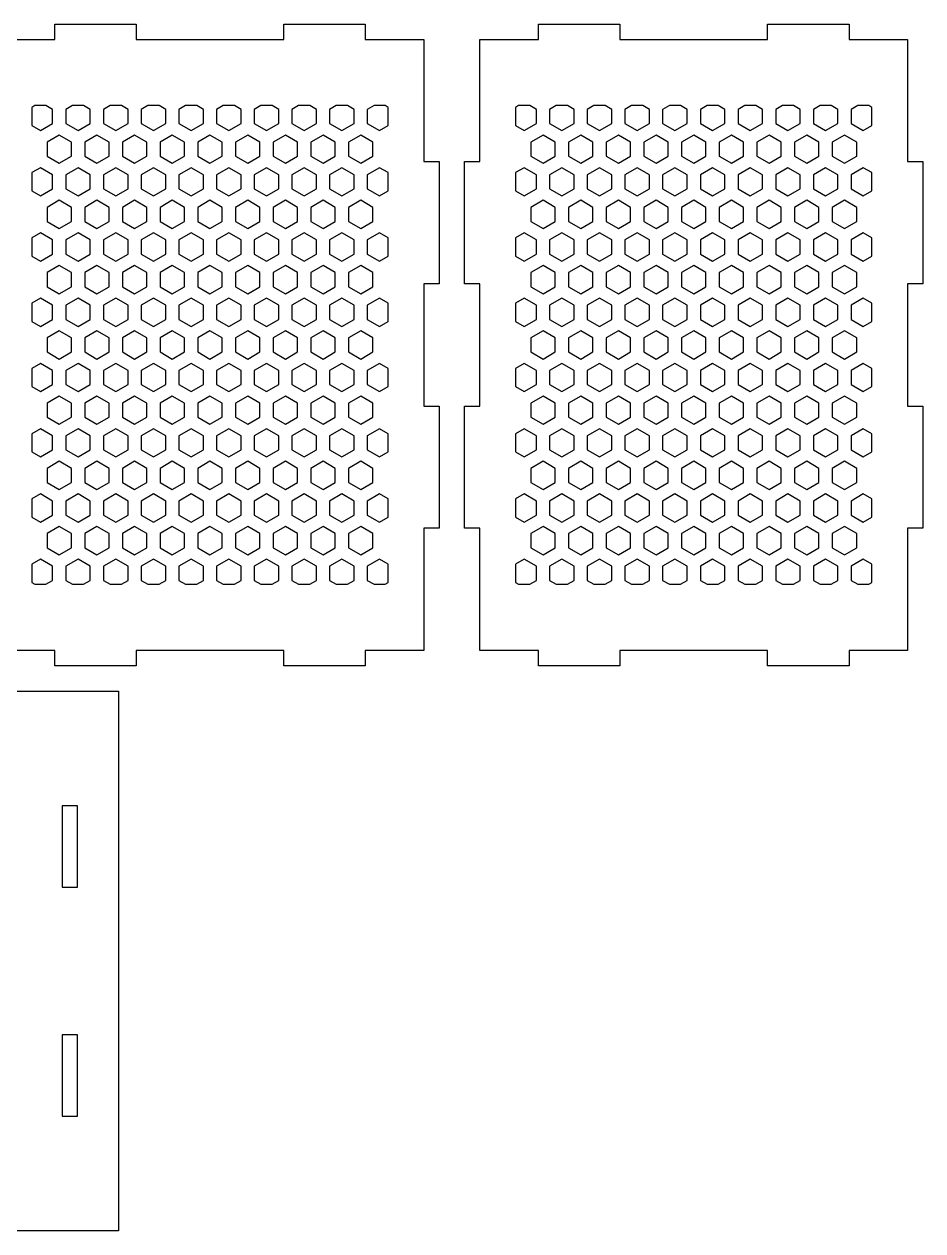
# Model space of a CAD drawing. Header units: millimetres. Extents: x 0 to 375, y -237 to 0.
# Drawn here: x 198.5 to 375, y -237 to 0 of the extents above; entities that cross this region are included whole.
import ezdxf

# ---------------------------------------------------------------- set-up
doc = ezdxf.new("R2010")
doc.units = ezdxf.units.MM
doc.layers.add('CUT', color=1, linetype='Continuous')

msp = doc.modelspace()

# ---------------------------------------------------------------- linework, layer by layer
at = {"layer": 'CUT'}
msp.add_lwpolyline([(193, -3), (204.5, -3), (204.5, 0), (220.5, 0), (220.5, -3), (249.5, -3), (249.5, 0), (265.5, 0), (265.5, -3), (277, -3), (277, -27), (280, -27), (280, -51), (277, -51), (277, -75), (280, -75), (280, -99), (277, -99), (277, -123), (265.5, -123), (265.5, -126), (265.5, -126), (249.5, -126), (249.5, -123), (220.5, -123), (220.5, -126), (204.5, -126), (204.5, -123), (193, -123)], dxfattribs=at)
for points in [[(360.5, -126), (344.5, -126), (344.5, -123), (315.5, -123), (315.5, -126), (299.5, -126), (299.5, -123), (288, -123), (288, -99), (285, -99), (285, -75), (288, -75), (288, -51), (285, -51), (285, -27), (288, -27), (288, -3), (299.5, -3), (299.5, 0), (315.5, 0), (315.5, -3), (344.5, -3), (344.5, 0), (360.5, 0), (360.5, -3), (372, -3), (372, -27), (375, -27), (375, -51), (372, -51), (372, -75), (375, -75), (375, -99), (372, -99), (372, -123), (360.5, -123), (360.5, -126)], [(204.1, -16.75), (202.79, -16), (200.61, -16), (200, -16.35), (200, -19.93), (201.7, -20.91), (204.1, -19.53), (204.1, -16.75)], [(211.5, -19.53), (211.5, -16.75), (210.19, -16), (208.01, -16), (206.7, -16.75), (206.7, -19.53), (209.1, -20.91), (211.5, -19.53)], [(218.9, -19.53), (218.9, -16.75), (217.59, -16), (215.41, -16), (214.1, -16.75), (214.1, -19.53), (216.5, -20.91), (218.9, -19.53)], [(226.3, -19.53), (226.3, -16.75), (224.99, -16), (222.81, -16), (221.5, -16.75), (221.5, -19.53), (223.9, -20.91), (226.3, -19.53)], [(233.7, -16.75), (232.39, -16), (230.21, -16), (228.9, -16.75), (228.9, -19.53), (231.3, -20.91), (233.7, -19.53), (233.7, -16.75)], [(241.1, -16.75), (239.79, -16), (237.61, -16), (236.3, -16.75), (236.3, -19.53), (238.7, -20.91), (241.1, -19.53), (241.1, -16.75)], [(248.5, -19.53), (248.5, -16.75), (247.19, -16), (245.01, -16), (243.7, -16.75), (243.7, -19.53), (246.1, -20.91), (248.5, -19.53)], [(255.9, -19.53), (255.9, -16.75), (254.59, -16), (252.41, -16), (251.1, -16.75), (251.1, -19.53), (253.5, -20.91), (255.9, -19.53)], [(263.3, -16.75), (261.99, -16), (259.81, -16), (258.5, -16.75), (258.5, -19.53), (260.9, -20.91), (263.3, -19.53), (263.3, -16.75)], [(268.3, -20.91), (270, -19.93), (270, -16.35), (269.39, -16), (267.21, -16), (265.9, -16.75), (265.9, -19.53), (268.3, -20.91)], [(299.1, -16.75), (297.79, -16), (295.61, -16), (295, -16.35), (295, -19.93), (296.7, -20.91), (299.1, -19.53), (299.1, -16.75)], [(306.5, -19.53), (306.5, -16.75), (305.19, -16), (303.01, -16), (301.7, -16.75), (301.7, -19.53), (304.1, -20.91), (306.5, -19.53)], [(313.9, -19.53), (313.9, -16.75), (312.59, -16), (310.41, -16), (309.1, -16.75), (309.1, -19.53), (311.5, -20.91), (313.9, -19.53)], [(321.3, -19.53), (321.3, -16.75), (319.99, -16), (317.81, -16), (316.5, -16.75), (316.5, -19.53), (318.9, -20.91), (321.3, -19.53)], [(328.7, -16.75), (327.39, -16), (325.21, -16), (323.9, -16.75), (323.9, -19.53), (326.3, -20.91), (328.7, -19.53), (328.7, -16.75)], [(336.1, -16.75), (334.79, -16), (332.61, -16), (331.3, -16.75), (331.3, -19.53), (333.7, -20.91), (336.1, -19.53), (336.1, -16.75)], [(343.5, -19.53), (343.5, -16.75), (342.19, -16), (340.01, -16), (338.7, -16.75), (338.7, -19.53), (341.1, -20.91), (343.5, -19.53)], [(350.9, -19.53), (350.9, -16.75), (349.59, -16), (347.41, -16), (346.1, -16.75), (346.1, -19.53), (348.5, -20.91), (350.9, -19.53)], [(358.3, -16.75), (356.99, -16), (354.81, -16), (353.5, -16.75), (353.5, -19.53), (355.9, -20.91), (358.3, -19.53), (358.3, -16.75)], [(363.3, -20.91), (365, -19.93), (365, -16.35), (364.39, -16), (362.21, -16), (360.9, -16.75), (360.9, -19.53), (363.3, -20.91)], [(207.8, -25.93), (207.8, -23.16), (205.4, -21.78), (203, -23.16), (203, -25.93), (205.4, -27.32), (207.8, -25.93)], [(215.2, -25.93), (215.2, -23.16), (212.8, -21.78), (210.4, -23.16), (210.4, -25.93), (212.8, -27.32), (215.2, -25.93)], [(220.2, -27.32), (222.6, -25.93), (222.6, -23.16), (220.2, -21.78), (217.8, -23.16), (217.8, -25.93), (220.2, -27.32)], [(230, -25.93), (230, -23.16), (227.6, -21.78), (225.2, -23.16), (225.2, -25.93), (227.6, -27.32), (230, -25.93)], [(237.4, -25.93), (237.4, -23.16), (235, -21.78), (232.6, -23.16), (232.6, -25.93), (235, -27.32), (237.4, -25.93)], [(244.8, -25.93), (244.8, -23.16), (242.4, -21.78), (240, -23.16), (240, -25.93), (242.4, -27.32), (244.8, -25.93)], [(249.8, -27.32), (252.2, -25.93), (252.2, -23.16), (249.8, -21.78), (247.4, -23.16), (247.4, -25.93), (249.8, -27.32)], [(259.6, -25.93), (259.6, -23.16), (257.2, -21.78), (254.8, -23.16), (254.8, -25.93), (257.2, -27.32), (259.6, -25.93)], [(267, -25.93), (267, -23.16), (264.6, -21.78), (262.2, -23.16), (262.2, -25.93), (264.6, -27.32), (267, -25.93)], [(302.8, -25.93), (302.8, -23.16), (300.4, -21.78), (298, -23.16), (298, -25.93), (300.4, -27.32), (302.8, -25.93)], [(310.2, -25.93), (310.2, -23.16), (307.8, -21.78), (305.4, -23.16), (305.4, -25.93), (307.8, -27.32), (310.2, -25.93)], [(315.2, -27.32), (317.6, -25.93), (317.6, -23.16), (315.2, -21.78), (312.8, -23.16), (312.8, -25.93), (315.2, -27.32)], [(325, -25.93), (325, -23.16), (322.6, -21.78), (320.2, -23.16), (320.2, -25.93), (322.6, -27.32), (325, -25.93)], [(332.4, -25.93), (332.4, -23.16), (330, -21.78), (327.6, -23.16), (327.6, -25.93), (330, -27.32), (332.4, -25.93)], [(339.8, -25.93), (339.8, -23.16), (337.4, -21.78), (335, -23.16), (335, -25.93), (337.4, -27.32), (339.8, -25.93)], [(344.8, -27.32), (347.2, -25.93), (347.2, -23.16), (344.8, -21.78), (342.4, -23.16), (342.4, -25.93), (344.8, -27.32)], [(354.6, -25.93), (354.6, -23.16), (352.2, -21.78), (349.8, -23.16), (349.8, -25.93), (352.2, -27.32), (354.6, -25.93)], [(362, -25.93), (362, -23.16), (359.6, -21.78), (357.2, -23.16), (357.2, -25.93), (359.6, -27.32), (362, -25.93)], [(204.1, -32.34), (204.1, -29.57), (201.7, -28.19), (200, -29.17), (200, -32.75), (201.7, -33.73), (204.1, -32.34)], [(211.5, -32.34), (211.5, -29.57), (209.1, -28.19), (206.7, -29.57), (206.7, -32.34), (209.1, -33.73), (211.5, -32.34)], [(218.9, -32.34), (218.9, -29.57), (216.5, -28.19), (214.1, -29.57), (214.1, -32.34), (216.5, -33.73), (218.9, -32.34)], [(226.3, -32.34), (226.3, -29.57), (223.9, -28.19), (221.5, -29.57), (221.5, -32.34), (223.9, -33.73), (226.3, -32.34)], [(233.7, -32.34), (233.7, -29.57), (231.3, -28.19), (228.9, -29.57), (228.9, -32.34), (231.3, -33.73), (233.7, -32.34)], [(241.1, -32.34), (241.1, -29.57), (238.7, -28.19), (236.3, -29.57), (236.3, -32.34), (238.7, -33.73), (241.1, -32.34)], [(248.5, -32.34), (248.5, -29.57), (246.1, -28.19), (243.7, -29.57), (243.7, -32.34), (246.1, -33.73), (248.5, -32.34)], [(255.9, -32.34), (255.9, -29.57), (253.5, -28.19), (251.1, -29.57), (251.1, -32.34), (253.5, -33.73), (255.9, -32.34)], [(263.3, -32.34), (263.3, -29.57), (260.9, -28.19), (258.5, -29.57), (258.5, -32.34), (260.9, -33.73), (263.3, -32.34)], [(268.3, -33.73), (270, -32.75), (270, -29.17), (268.3, -28.19), (265.9, -29.57), (265.9, -32.34), (268.3, -33.73)], [(299.1, -32.34), (299.1, -29.57), (296.7, -28.19), (295, -29.17), (295, -32.75), (296.7, -33.73), (299.1, -32.34)], [(306.5, -32.34), (306.5, -29.57), (304.1, -28.19), (301.7, -29.57), (301.7, -32.34), (304.1, -33.73), (306.5, -32.34)], [(313.9, -32.34), (313.9, -29.57), (311.5, -28.19), (309.1, -29.57), (309.1, -32.34), (311.5, -33.73), (313.9, -32.34)], [(321.3, -32.34), (321.3, -29.57), (318.9, -28.19), (316.5, -29.57), (316.5, -32.34), (318.9, -33.73), (321.3, -32.34)], [(328.7, -32.34), (328.7, -29.57), (326.3, -28.19), (323.9, -29.57), (323.9, -32.34), (326.3, -33.73), (328.7, -32.34)], [(336.1, -32.34), (336.1, -29.57), (333.7, -28.19), (331.3, -29.57), (331.3, -32.34), (333.7, -33.73), (336.1, -32.34)], [(343.5, -32.34), (343.5, -29.57), (341.1, -28.19), (338.7, -29.57), (338.7, -32.34), (341.1, -33.73), (343.5, -32.34)], [(350.9, -32.34), (350.9, -29.57), (348.5, -28.19), (346.1, -29.57), (346.1, -32.34), (348.5, -33.73), (350.9, -32.34)], [(358.3, -32.34), (358.3, -29.57), (355.9, -28.19), (353.5, -29.57), (353.5, -32.34), (355.9, -33.73), (358.3, -32.34)], [(363.3, -33.73), (365, -32.75), (365, -29.17), (363.3, -28.19), (360.9, -29.57), (360.9, -32.34), (363.3, -33.73)], [(207.8, -38.75), (207.8, -35.98), (205.4, -34.59), (203, -35.98), (203, -38.75), (205.4, -40.14), (207.8, -38.75)], [(215.2, -38.75), (215.2, -35.98), (212.8, -34.59), (210.4, -35.98), (210.4, -38.75), (212.8, -40.14), (215.2, -38.75)], [(222.6, -38.75), (222.6, -35.98), (220.2, -34.59), (217.8, -35.98), (217.8, -38.75), (220.2, -40.14), (222.6, -38.75)], [(230, -38.75), (230, -35.98), (227.6, -34.59), (225.2, -35.98), (225.2, -38.75), (227.6, -40.14), (230, -38.75)], [(237.4, -38.75), (237.4, -35.98), (235, -34.59), (232.6, -35.98), (232.6, -38.75), (235, -40.14), (237.4, -38.75)], [(242.4, -40.14), (244.8, -38.75), (244.8, -35.98), (242.4, -34.59), (240, -35.98), (240, -38.75), (242.4, -40.14)], [(252.2, -38.75), (252.2, -35.98), (249.8, -34.59), (247.4, -35.98), (247.4, -38.75), (249.8, -40.14), (252.2, -38.75)], [(259.6, -38.75), (259.6, -35.98), (257.2, -34.59), (254.8, -35.98), (254.8, -38.75), (257.2, -40.14), (259.6, -38.75)], [(267, -38.75), (267, -35.98), (264.6, -34.59), (262.2, -35.98), (262.2, -38.75), (264.6, -40.14), (267, -38.75)], [(302.8, -38.75), (302.8, -35.98), (300.4, -34.59), (298, -35.98), (298, -38.75), (300.4, -40.14), (302.8, -38.75)], [(310.2, -38.75), (310.2, -35.98), (307.8, -34.59), (305.4, -35.98), (305.4, -38.75), (307.8, -40.14), (310.2, -38.75)], [(317.6, -38.75), (317.6, -35.98), (315.2, -34.59), (312.8, -35.98), (312.8, -38.75), (315.2, -40.14), (317.6, -38.75)], [(325, -38.75), (325, -35.98), (322.6, -34.59), (320.2, -35.98), (320.2, -38.75), (322.6, -40.14), (325, -38.75)], [(332.4, -38.75), (332.4, -35.98), (330, -34.59), (327.6, -35.98), (327.6, -38.75), (330, -40.14), (332.4, -38.75)], [(337.4, -40.14), (339.8, -38.75), (339.8, -35.98), (337.4, -34.59), (335, -35.98), (335, -38.75), (337.4, -40.14)], [(347.2, -38.75), (347.2, -35.98), (344.8, -34.59), (342.4, -35.98), (342.4, -38.75), (344.8, -40.14), (347.2, -38.75)], [(354.6, -38.75), (354.6, -35.98), (352.2, -34.59), (349.8, -35.98), (349.8, -38.75), (352.2, -40.14), (354.6, -38.75)], [(362, -38.75), (362, -35.98), (359.6, -34.59), (357.2, -35.98), (357.2, -38.75), (359.6, -40.14), (362, -38.75)], [(201.7, -46.55), (204.1, -45.16), (204.1, -42.39), (201.7, -41), (200, -41.98), (200, -45.56), (201.7, -46.55)], [(209.1, -46.55), (211.5, -45.16), (211.5, -42.39), (209.1, -41), (206.7, -42.39), (206.7, -45.16), (209.1, -46.55)], [(218.9, -45.16), (218.9, -42.39), (216.5, -41), (214.1, -42.39), (214.1, -45.16), (216.5, -46.55), (218.9, -45.16)], [(223.9, -46.55), (226.3, -45.16), (226.3, -42.39), (223.9, -41), (221.5, -42.39), (221.5, -45.16), (223.9, -46.55)], [(233.7, -45.16), (233.7, -42.39), (231.3, -41), (228.9, -42.39), (228.9, -45.16), (231.3, -46.55), (233.7, -45.16)], [(238.7, -46.55), (241.1, -45.16), (241.1, -42.39), (238.7, -41), (236.3, -42.39), (236.3, -45.16), (238.7, -46.55)], [(248.5, -45.16), (248.5, -42.39), (246.1, -41), (243.7, -42.39), (243.7, -45.16), (246.1, -46.55), (248.5, -45.16)], [(253.5, -46.55), (255.9, -45.16), (255.9, -42.39), (253.5, -41), (251.1, -42.39), (251.1, -45.16), (253.5, -46.55)], [(263.3, -45.16), (263.3, -42.39), (260.9, -41), (258.5, -42.39), (258.5, -45.16), (260.9, -46.55), (263.3, -45.16)], [(265.9, -45.16), (268.3, -46.55), (270, -45.56), (270, -41.98), (268.3, -41), (265.9, -42.39), (265.9, -45.16)], [(296.7, -46.55), (299.1, -45.16), (299.1, -42.39), (296.7, -41), (295, -41.98), (295, -45.56), (296.7, -46.55)], [(304.1, -46.55), (306.5, -45.16), (306.5, -42.39), (304.1, -41), (301.7, -42.39), (301.7, -45.16), (304.1, -46.55)], [(313.9, -45.16), (313.9, -42.39), (311.5, -41), (309.1, -42.39), (309.1, -45.16), (311.5, -46.55), (313.9, -45.16)], [(318.9, -46.55), (321.3, -45.16), (321.3, -42.39), (318.9, -41), (316.5, -42.39), (316.5, -45.16), (318.9, -46.55)], [(328.7, -45.16), (328.7, -42.39), (326.3, -41), (323.9, -42.39), (323.9, -45.16), (326.3, -46.55), (328.7, -45.16)], [(333.7, -46.55), (336.1, -45.16), (336.1, -42.39), (333.7, -41), (331.3, -42.39), (331.3, -45.16), (333.7, -46.55)], [(343.5, -45.16), (343.5, -42.39), (341.1, -41), (338.7, -42.39), (338.7, -45.16), (341.1, -46.55), (343.5, -45.16)], [(348.5, -46.55), (350.9, -45.16), (350.9, -42.39), (348.5, -41), (346.1, -42.39), (346.1, -45.16), (348.5, -46.55)], [(358.3, -45.16), (358.3, -42.39), (355.9, -41), (353.5, -42.39), (353.5, -45.16), (355.9, -46.55), (358.3, -45.16)], [(360.9, -45.16), (363.3, -46.55), (365, -45.56), (365, -41.98), (363.3, -41), (360.9, -42.39), (360.9, -45.16)], [(207.8, -51.57), (207.8, -48.8), (205.4, -47.41), (203, -48.8), (203, -51.57), (205.4, -52.95), (207.8, -51.57)], [(215.2, -51.57), (215.2, -48.8), (212.8, -47.41), (210.4, -48.8), (210.4, -51.57), (212.8, -52.95), (215.2, -51.57)], [(220.2, -52.95), (222.6, -51.57), (222.6, -48.8), (220.2, -47.41), (217.8, -48.8), (217.8, -51.57), (220.2, -52.95)], [(230, -51.57), (230, -48.8), (227.6, -47.41), (225.2, -48.8), (225.2, -51.57), (227.6, -52.95), (230, -51.57)], [(237.4, -51.57), (237.4, -48.8), (235, -47.41), (232.6, -48.8), (232.6, -51.57), (235, -52.95), (237.4, -51.57)], [(244.8, -51.57), (244.8, -48.8), (242.4, -47.41), (240, -48.8), (240, -51.57), (242.4, -52.95), (244.8, -51.57)], [(252.2, -51.57), (252.2, -48.8), (249.8, -47.41), (247.4, -48.8), (247.4, -51.57), (249.8, -52.95), (252.2, -51.57)], [(259.6, -51.57), (259.6, -48.8), (257.2, -47.41), (254.8, -48.8), (254.8, -51.57), (257.2, -52.95), (259.6, -51.57)], [(267, -51.57), (267, -48.8), (264.6, -47.41), (262.2, -48.8), (262.2, -51.57), (264.6, -52.95), (267, -51.57)], [(302.8, -51.57), (302.8, -48.8), (300.4, -47.41), (298, -48.8), (298, -51.57), (300.4, -52.95), (302.8, -51.57)], [(310.2, -51.57), (310.2, -48.8), (307.8, -47.41), (305.4, -48.8), (305.4, -51.57), (307.8, -52.95), (310.2, -51.57)], [(315.2, -52.95), (317.6, -51.57), (317.6, -48.8), (315.2, -47.41), (312.8, -48.8), (312.8, -51.57), (315.2, -52.95)], [(325, -51.57), (325, -48.8), (322.6, -47.41), (320.2, -48.8), (320.2, -51.57), (322.6, -52.95), (325, -51.57)], [(332.4, -51.57), (332.4, -48.8), (330, -47.41), (327.6, -48.8), (327.6, -51.57), (330, -52.95), (332.4, -51.57)], [(339.8, -51.57), (339.8, -48.8), (337.4, -47.41), (335, -48.8), (335, -51.57), (337.4, -52.95), (339.8, -51.57)], [(347.2, -51.57), (347.2, -48.8), (344.8, -47.41), (342.4, -48.8), (342.4, -51.57), (344.8, -52.95), (347.2, -51.57)], [(354.6, -51.57), (354.6, -48.8), (352.2, -47.41), (349.8, -48.8), (349.8, -51.57), (352.2, -52.95), (354.6, -51.57)], [(362, -51.57), (362, -48.8), (359.6, -47.41), (357.2, -48.8), (357.2, -51.57), (359.6, -52.95), (362, -51.57)], [(204.1, -57.98), (204.1, -55.21), (201.7, -53.82), (200, -54.8), (200, -58.38), (201.7, -59.36), (204.1, -57.98)], [(211.5, -57.98), (211.5, -55.21), (209.1, -53.82), (206.7, -55.21), (206.7, -57.98), (209.1, -59.36), (211.5, -57.98)], [(218.9, -57.98), (218.9, -55.21), (216.5, -53.82), (214.1, -55.21), (214.1, -57.98), (216.5, -59.36), (218.9, -57.98)], [(226.3, -57.98), (226.3, -55.21), (223.9, -53.82), (221.5, -55.21), (221.5, -57.98), (223.9, -59.36), (226.3, -57.98)], [(233.7, -57.98), (233.7, -55.21), (231.3, -53.82), (228.9, -55.21), (228.9, -57.98), (231.3, -59.36), (233.7, -57.98)], [(241.1, -57.98), (241.1, -55.21), (238.7, -53.82), (236.3, -55.21), (236.3, -57.98), (238.7, -59.36), (241.1, -57.98)], [(248.5, -57.98), (248.5, -55.21), (246.1, -53.82), (243.7, -55.21), (243.7, -57.98), (246.1, -59.36), (248.5, -57.98)], [(255.9, -57.98), (255.9, -55.21), (253.5, -53.82), (251.1, -55.21), (251.1, -57.98), (253.5, -59.36), (255.9, -57.98)], [(263.3, -57.98), (263.3, -55.21), (260.9, -53.82), (258.5, -55.21), (258.5, -57.98), (260.9, -59.36), (263.3, -57.98)], [(268.3, -59.36), (270, -58.38), (270, -54.8), (268.3, -53.82), (265.9, -55.21), (265.9, -57.98), (268.3, -59.36)], [(299.1, -57.98), (299.1, -55.21), (296.7, -53.82), (295, -54.8), (295, -58.38), (296.7, -59.36), (299.1, -57.98)], [(306.5, -57.98), (306.5, -55.21), (304.1, -53.82), (301.7, -55.21), (301.7, -57.98), (304.1, -59.36), (306.5, -57.98)], [(313.9, -57.98), (313.9, -55.21), (311.5, -53.82), (309.1, -55.21), (309.1, -57.98), (311.5, -59.36), (313.9, -57.98)], [(321.3, -57.98), (321.3, -55.21), (318.9, -53.82), (316.5, -55.21), (316.5, -57.98), (318.9, -59.36), (321.3, -57.98)], [(328.7, -57.98), (328.7, -55.21), (326.3, -53.82), (323.9, -55.21), (323.9, -57.98), (326.3, -59.36), (328.7, -57.98)], [(336.1, -57.98), (336.1, -55.21), (333.7, -53.82), (331.3, -55.21), (331.3, -57.98), (333.7, -59.36), (336.1, -57.98)], [(343.5, -57.98), (343.5, -55.21), (341.1, -53.82), (338.7, -55.21), (338.7, -57.98), (341.1, -59.36), (343.5, -57.98)], [(350.9, -57.98), (350.9, -55.21), (348.5, -53.82), (346.1, -55.21), (346.1, -57.98), (348.5, -59.36), (350.9, -57.98)], [(358.3, -57.98), (358.3, -55.21), (355.9, -53.82), (353.5, -55.21), (353.5, -57.98), (355.9, -59.36), (358.3, -57.98)], [(363.3, -59.36), (365, -58.38), (365, -54.8), (363.3, -53.82), (360.9, -55.21), (360.9, -57.98), (363.3, -59.36)], [(207.8, -64.39), (207.8, -61.61), (205.4, -60.23), (203, -61.61), (203, -64.39), (205.4, -65.77), (207.8, -64.39)], [(215.2, -64.39), (215.2, -61.61), (212.8, -60.23), (210.4, -61.61), (210.4, -64.39), (212.8, -65.77), (215.2, -64.39)], [(222.6, -64.39), (222.6, -61.61), (220.2, -60.23), (217.8, -61.61), (217.8, -64.39), (220.2, -65.77), (222.6, -64.39)], [(230, -64.39), (230, -61.61), (227.6, -60.23), (225.2, -61.61), (225.2, -64.39), (227.6, -65.77), (230, -64.39)], [(237.4, -64.39), (237.4, -61.61), (235, -60.23), (232.6, -61.61), (232.6, -64.39), (235, -65.77), (237.4, -64.39)], [(244.8, -64.39), (244.8, -61.61), (242.4, -60.23), (240, -61.61), (240, -64.39), (242.4, -65.77), (244.8, -64.39)], [(249.8, -65.77), (252.2, -64.39), (252.2, -61.61), (249.8, -60.23), (247.4, -61.61), (247.4, -64.39), (249.8, -65.77)], [(257.2, -65.77), (259.6, -64.39), (259.6, -61.61), (257.2, -60.23), (254.8, -61.61), (254.8, -64.39), (257.2, -65.77)], [(267, -64.39), (267, -61.61), (264.6, -60.23), (262.2, -61.61), (262.2, -64.39), (264.6, -65.77), (267, -64.39)], [(302.8, -64.39), (302.8, -61.61), (300.4, -60.23), (298, -61.61), (298, -64.39), (300.4, -65.77), (302.8, -64.39)], [(310.2, -64.39), (310.2, -61.61), (307.8, -60.23), (305.4, -61.61), (305.4, -64.39), (307.8, -65.77), (310.2, -64.39)], [(317.6, -64.39), (317.6, -61.61), (315.2, -60.23), (312.8, -61.61), (312.8, -64.39), (315.2, -65.77), (317.6, -64.39)], [(325, -64.39), (325, -61.61), (322.6, -60.23), (320.2, -61.61), (320.2, -64.39), (322.6, -65.77), (325, -64.39)], [(332.4, -64.39), (332.4, -61.61), (330, -60.23), (327.6, -61.61), (327.6, -64.39), (330, -65.77), (332.4, -64.39)], [(339.8, -64.39), (339.8, -61.61), (337.4, -60.23), (335, -61.61), (335, -64.39), (337.4, -65.77), (339.8, -64.39)], [(344.8, -65.77), (347.2, -64.39), (347.2, -61.61), (344.8, -60.23), (342.4, -61.61), (342.4, -64.39), (344.8, -65.77)], [(352.2, -65.77), (354.6, -64.39), (354.6, -61.61), (352.2, -60.23), (349.8, -61.61), (349.8, -64.39), (352.2, -65.77)], [(362, -64.39), (362, -61.61), (359.6, -60.23), (357.2, -61.61), (357.2, -64.39), (359.6, -65.77), (362, -64.39)], [(201.7, -72.18), (204.1, -70.79), (204.1, -68.02), (201.7, -66.64), (200, -67.62), (200, -71.2), (201.7, -72.18)], [(209.1, -72.18), (211.5, -70.79), (211.5, -68.02), (209.1, -66.64), (206.7, -68.02), (206.7, -70.79), (209.1, -72.18)], [(216.5, -72.18), (218.9, -70.79), (218.9, -68.02), (216.5, -66.64), (214.1, -68.02), (214.1, -70.79), (216.5, -72.18)], [(226.3, -70.79), (226.3, -68.02), (223.9, -66.64), (221.5, -68.02), (221.5, -70.79), (223.9, -72.18), (226.3, -70.79)], [(231.3, -72.18), (233.7, -70.79), (233.7, -68.02), (231.3, -66.64), (228.9, -68.02), (228.9, -70.79), (231.3, -72.18)], [(241.1, -70.79), (241.1, -68.02), (238.7, -66.64), (236.3, -68.02), (236.3, -70.79), (238.7, -72.18), (241.1, -70.79)], [(246.1, -72.18), (248.5, -70.79), (248.5, -68.02), (246.1, -66.64), (243.7, -68.02), (243.7, -70.79), (246.1, -72.18)], [(255.9, -70.79), (255.9, -68.02), (253.5, -66.64), (251.1, -68.02), (251.1, -70.79), (253.5, -72.18), (255.9, -70.79)], [(263.3, -70.79), (263.3, -68.02), (260.9, -66.64), (258.5, -68.02), (258.5, -70.79), (260.9, -72.18), (263.3, -70.79)], [(265.9, -70.79), (268.3, -72.18), (270, -71.2), (270, -67.62), (268.3, -66.64), (265.9, -68.02), (265.9, -70.79)], [(296.7, -72.18), (299.1, -70.79), (299.1, -68.02), (296.7, -66.64), (295, -67.62), (295, -71.2), (296.7, -72.18)], [(304.1, -72.18), (306.5, -70.79), (306.5, -68.02), (304.1, -66.64), (301.7, -68.02), (301.7, -70.79), (304.1, -72.18)], [(311.5, -72.18), (313.9, -70.79), (313.9, -68.02), (311.5, -66.64), (309.1, -68.02), (309.1, -70.79), (311.5, -72.18)], [(321.3, -70.79), (321.3, -68.02), (318.9, -66.64), (316.5, -68.02), (316.5, -70.79), (318.9, -72.18), (321.3, -70.79)], [(326.3, -72.18), (328.7, -70.79), (328.7, -68.02), (326.3, -66.64), (323.9, -68.02), (323.9, -70.79), (326.3, -72.18)], [(336.1, -70.79), (336.1, -68.02), (333.7, -66.64), (331.3, -68.02), (331.3, -70.79), (333.7, -72.18), (336.1, -70.79)], [(341.1, -72.18), (343.5, -70.79), (343.5, -68.02), (341.1, -66.64), (338.7, -68.02), (338.7, -70.79), (341.1, -72.18)], [(350.9, -70.79), (350.9, -68.02), (348.5, -66.64), (346.1, -68.02), (346.1, -70.79), (348.5, -72.18), (350.9, -70.79)], [(358.3, -70.79), (358.3, -68.02), (355.9, -66.64), (353.5, -68.02), (353.5, -70.79), (355.9, -72.18), (358.3, -70.79)], [(360.9, -70.79), (363.3, -72.18), (365, -71.2), (365, -67.62), (363.3, -66.64), (360.9, -68.02), (360.9, -70.79)], [(207.8, -77.2), (207.8, -74.43), (205.4, -73.05), (203, -74.43), (203, -77.2), (205.4, -78.59), (207.8, -77.2)], [(215.2, -77.2), (215.2, -74.43), (212.8, -73.05), (210.4, -74.43), (210.4, -77.2), (212.8, -78.59), (215.2, -77.2)], [(222.6, -77.2), (222.6, -74.43), (220.2, -73.05), (217.8, -74.43), (217.8, -77.2), (220.2, -78.59), (222.6, -77.2)], [(230, -77.2), (230, -74.43), (227.6, -73.05), (225.2, -74.43), (225.2, -77.2), (227.6, -78.59), (230, -77.2)], [(237.4, -77.2), (237.4, -74.43), (235, -73.05), (232.6, -74.43), (232.6, -77.2), (235, -78.59), (237.4, -77.2)], [(244.8, -77.2), (244.8, -74.43), (242.4, -73.05), (240, -74.43), (240, -77.2), (242.4, -78.59), (244.8, -77.2)], [(252.2, -77.2), (252.2, -74.43), (249.8, -73.05), (247.4, -74.43), (247.4, -77.2), (249.8, -78.59), (252.2, -77.2)], [(259.6, -77.2), (259.6, -74.43), (257.2, -73.05), (254.8, -74.43), (254.8, -77.2), (257.2, -78.59), (259.6, -77.2)], [(267, -77.2), (267, -74.43), (264.6, -73.05), (262.2, -74.43), (262.2, -77.2), (264.6, -78.59), (267, -77.2)], [(302.8, -77.2), (302.8, -74.43), (300.4, -73.05), (298, -74.43), (298, -77.2), (300.4, -78.59), (302.8, -77.2)], [(310.2, -77.2), (310.2, -74.43), (307.8, -73.05), (305.4, -74.43), (305.4, -77.2), (307.8, -78.59), (310.2, -77.2)], [(317.6, -77.2), (317.6, -74.43), (315.2, -73.05), (312.8, -74.43), (312.8, -77.2), (315.2, -78.59), (317.6, -77.2)], [(325, -77.2), (325, -74.43), (322.6, -73.05), (320.2, -74.43), (320.2, -77.2), (322.6, -78.59), (325, -77.2)], [(332.4, -77.2), (332.4, -74.43), (330, -73.05), (327.6, -74.43), (327.6, -77.2), (330, -78.59), (332.4, -77.2)], [(339.8, -77.2), (339.8, -74.43), (337.4, -73.05), (335, -74.43), (335, -77.2), (337.4, -78.59), (339.8, -77.2)], [(347.2, -77.2), (347.2, -74.43), (344.8, -73.05), (342.4, -74.43), (342.4, -77.2), (344.8, -78.59), (347.2, -77.2)], [(354.6, -77.2), (354.6, -74.43), (352.2, -73.05), (349.8, -74.43), (349.8, -77.2), (352.2, -78.59), (354.6, -77.2)], [(362, -77.2), (362, -74.43), (359.6, -73.05), (357.2, -74.43), (357.2, -77.2), (359.6, -78.59), (362, -77.2)], [(204.1, -83.61), (204.1, -80.84), (201.7, -79.45), (200, -80.44), (200, -84.02), (201.7, -85), (204.1, -83.61)], [(211.5, -83.61), (211.5, -80.84), (209.1, -79.45), (206.7, -80.84), (206.7, -83.61), (209.1, -85), (211.5, -83.61)], [(218.9, -83.61), (218.9, -80.84), (216.5, -79.45), (214.1, -80.84), (214.1, -83.61), (216.5, -85), (218.9, -83.61)], [(226.3, -83.61), (226.3, -80.84), (223.9, -79.45), (221.5, -80.84), (221.5, -83.61), (223.9, -85), (226.3, -83.61)], [(233.7, -83.61), (233.7, -80.84), (231.3, -79.45), (228.9, -80.84), (228.9, -83.61), (231.3, -85), (233.7, -83.61)], [(241.1, -83.61), (241.1, -80.84), (238.7, -79.45), (236.3, -80.84), (236.3, -83.61), (238.7, -85), (241.1, -83.61)], [(248.5, -83.61), (248.5, -80.84), (246.1, -79.45), (243.7, -80.84), (243.7, -83.61), (246.1, -85), (248.5, -83.61)], [(255.9, -83.61), (255.9, -80.84), (253.5, -79.45), (251.1, -80.84), (251.1, -83.61), (253.5, -85), (255.9, -83.61)], [(263.3, -83.61), (263.3, -80.84), (260.9, -79.45), (258.5, -80.84), (258.5, -83.61), (260.9, -85), (263.3, -83.61)], [(268.3, -85), (270, -84.02), (270, -80.44), (268.3, -79.45), (265.9, -80.84), (265.9, -83.61), (268.3, -85)], [(299.1, -83.61), (299.1, -80.84), (296.7, -79.45), (295, -80.44), (295, -84.02), (296.7, -85), (299.1, -83.61)], [(306.5, -83.61), (306.5, -80.84), (304.1, -79.45), (301.7, -80.84), (301.7, -83.61), (304.1, -85), (306.5, -83.61)], [(313.9, -83.61), (313.9, -80.84), (311.5, -79.45), (309.1, -80.84), (309.1, -83.61), (311.5, -85), (313.9, -83.61)], [(321.3, -83.61), (321.3, -80.84), (318.9, -79.45), (316.5, -80.84), (316.5, -83.61), (318.9, -85), (321.3, -83.61)], [(328.7, -83.61), (328.7, -80.84), (326.3, -79.45), (323.9, -80.84), (323.9, -83.61), (326.3, -85), (328.7, -83.61)], [(336.1, -83.61), (336.1, -80.84), (333.7, -79.45), (331.3, -80.84), (331.3, -83.61), (333.7, -85), (336.1, -83.61)], [(343.5, -83.61), (343.5, -80.84), (341.1, -79.45), (338.7, -80.84), (338.7, -83.61), (341.1, -85), (343.5, -83.61)], [(350.9, -83.61), (350.9, -80.84), (348.5, -79.45), (346.1, -80.84), (346.1, -83.61), (348.5, -85), (350.9, -83.61)], [(358.3, -83.61), (358.3, -80.84), (355.9, -79.45), (353.5, -80.84), (353.5, -83.61), (355.9, -85), (358.3, -83.61)], [(363.3, -85), (365, -84.02), (365, -80.44), (363.3, -79.45), (360.9, -80.84), (360.9, -83.61), (363.3, -85)], [(207.8, -90.02), (207.8, -87.25), (205.4, -85.86), (203, -87.25), (203, -90.02), (205.4, -91.41), (207.8, -90.02)], [(215.2, -90.02), (215.2, -87.25), (212.8, -85.86), (210.4, -87.25), (210.4, -90.02), (212.8, -91.41), (215.2, -90.02)], [(222.6, -90.02), (222.6, -87.25), (220.2, -85.86), (217.8, -87.25), (217.8, -90.02), (220.2, -91.41), (222.6, -90.02)], [(230, -90.02), (230, -87.25), (227.6, -85.86), (225.2, -87.25), (225.2, -90.02), (227.6, -91.41), (230, -90.02)], [(235, -91.41), (237.4, -90.02), (237.4, -87.25), (235, -85.86), (232.6, -87.25), (232.6, -90.02), (235, -91.41)], [(244.8, -90.02), (244.8, -87.25), (242.4, -85.86), (240, -87.25), (240, -90.02), (242.4, -91.41), (244.8, -90.02)], [(249.8, -91.41), (252.2, -90.02), (252.2, -87.25), (249.8, -85.86), (247.4, -87.25), (247.4, -90.02), (249.8, -91.41)], [(257.2, -91.41), (259.6, -90.02), (259.6, -87.25), (257.2, -85.86), (254.8, -87.25), (254.8, -90.02), (257.2, -91.41)], [(267, -90.02), (267, -87.25), (264.6, -85.86), (262.2, -87.25), (262.2, -90.02), (264.6, -91.41), (267, -90.02)], [(302.8, -90.02), (302.8, -87.25), (300.4, -85.86), (298, -87.25), (298, -90.02), (300.4, -91.41), (302.8, -90.02)], [(310.2, -90.02), (310.2, -87.25), (307.8, -85.86), (305.4, -87.25), (305.4, -90.02), (307.8, -91.41), (310.2, -90.02)], [(317.6, -90.02), (317.6, -87.25), (315.2, -85.86), (312.8, -87.25), (312.8, -90.02), (315.2, -91.41), (317.6, -90.02)], [(325, -90.02), (325, -87.25), (322.6, -85.86), (320.2, -87.25), (320.2, -90.02), (322.6, -91.41), (325, -90.02)], [(330, -91.41), (332.4, -90.02), (332.4, -87.25), (330, -85.86), (327.6, -87.25), (327.6, -90.02), (330, -91.41)], [(339.8, -90.02), (339.8, -87.25), (337.4, -85.86), (335, -87.25), (335, -90.02), (337.4, -91.41), (339.8, -90.02)], [(344.8, -91.41), (347.2, -90.02), (347.2, -87.25), (344.8, -85.86), (342.4, -87.25), (342.4, -90.02), (344.8, -91.41)], [(352.2, -91.41), (354.6, -90.02), (354.6, -87.25), (352.2, -85.86), (349.8, -87.25), (349.8, -90.02), (352.2, -91.41)], [(362, -90.02), (362, -87.25), (359.6, -85.86), (357.2, -87.25), (357.2, -90.02), (359.6, -91.41), (362, -90.02)], [(204.1, -96.43), (204.1, -93.66), (201.7, -92.27), (200, -93.25), (200, -96.83), (201.7, -97.81), (204.1, -96.43)], [(211.5, -96.43), (211.5, -93.66), (209.1, -92.27), (206.7, -93.66), (206.7, -96.43), (209.1, -97.81), (211.5, -96.43)], [(218.9, -96.43), (218.9, -93.66), (216.5, -92.27), (214.1, -93.66), (214.1, -96.43), (216.5, -97.81), (218.9, -96.43)], [(226.3, -96.43), (226.3, -93.66), (223.9, -92.27), (221.5, -93.66), (221.5, -96.43), (223.9, -97.81), (226.3, -96.43)], [(231.3, -97.81), (233.7, -96.43), (233.7, -93.66), (231.3, -92.27), (228.9, -93.66), (228.9, -96.43), (231.3, -97.81)], [(238.7, -97.81), (241.1, -96.43), (241.1, -93.66), (238.7, -92.27), (236.3, -93.66), (236.3, -96.43), (238.7, -97.81)], [(248.5, -96.43), (248.5, -93.66), (246.1, -92.27), (243.7, -93.66), (243.7, -96.43), (246.1, -97.81), (248.5, -96.43)], [(255.9, -96.43), (255.9, -93.66), (253.5, -92.27), (251.1, -93.66), (251.1, -96.43), (253.5, -97.81), (255.9, -96.43)], [(260.9, -97.81), (263.3, -96.43), (263.3, -93.66), (260.9, -92.27), (258.5, -93.66), (258.5, -96.43), (260.9, -97.81)], [(268.3, -97.81), (270, -96.83), (270, -93.25), (268.3, -92.27), (265.9, -93.66), (265.9, -96.43), (268.3, -97.81)], [(299.1, -96.43), (299.1, -93.66), (296.7, -92.27), (295, -93.25), (295, -96.83), (296.7, -97.81), (299.1, -96.43)], [(306.5, -96.43), (306.5, -93.66), (304.1, -92.27), (301.7, -93.66), (301.7, -96.43), (304.1, -97.81), (306.5, -96.43)], [(313.9, -96.43), (313.9, -93.66), (311.5, -92.27), (309.1, -93.66), (309.1, -96.43), (311.5, -97.81), (313.9, -96.43)], [(321.3, -96.43), (321.3, -93.66), (318.9, -92.27), (316.5, -93.66), (316.5, -96.43), (318.9, -97.81), (321.3, -96.43)], [(326.3, -97.81), (328.7, -96.43), (328.7, -93.66), (326.3, -92.27), (323.9, -93.66), (323.9, -96.43), (326.3, -97.81)], [(333.7, -97.81), (336.1, -96.43), (336.1, -93.66), (333.7, -92.27), (331.3, -93.66), (331.3, -96.43), (333.7, -97.81)], [(343.5, -96.43), (343.5, -93.66), (341.1, -92.27), (338.7, -93.66), (338.7, -96.43), (341.1, -97.81), (343.5, -96.43)], [(350.9, -96.43), (350.9, -93.66), (348.5, -92.27), (346.1, -93.66), (346.1, -96.43), (348.5, -97.81), (350.9, -96.43)], [(355.9, -97.81), (358.3, -96.43), (358.3, -93.66), (355.9, -92.27), (353.5, -93.66), (353.5, -96.43), (355.9, -97.81)], [(363.3, -97.81), (365, -96.83), (365, -93.25), (363.3, -92.27), (360.9, -93.66), (360.9, -96.43), (363.3, -97.81)], [(207.8, -102.84), (207.8, -100.07), (205.4, -98.68), (203, -100.07), (203, -102.84), (205.4, -104.22), (207.8, -102.84)], [(215.2, -102.84), (215.2, -100.07), (212.8, -98.68), (210.4, -100.07), (210.4, -102.84), (212.8, -104.22), (215.2, -102.84)], [(222.6, -102.84), (222.6, -100.07), (220.2, -98.68), (217.8, -100.07), (217.8, -102.84), (220.2, -104.22), (222.6, -102.84)], [(230, -102.84), (230, -100.07), (227.6, -98.68), (225.2, -100.07), (225.2, -102.84), (227.6, -104.22), (230, -102.84)], [(237.4, -102.84), (237.4, -100.07), (235, -98.68), (232.6, -100.07), (232.6, -102.84), (235, -104.22), (237.4, -102.84)], [(244.8, -102.84), (244.8, -100.07), (242.4, -98.68), (240, -100.07), (240, -102.84), (242.4, -104.22), (244.8, -102.84)], [(252.2, -102.84), (252.2, -100.07), (249.8, -98.68), (247.4, -100.07), (247.4, -102.84), (249.8, -104.22), (252.2, -102.84)], [(259.6, -102.84), (259.6, -100.07), (257.2, -98.68), (254.8, -100.07), (254.8, -102.84), (257.2, -104.22), (259.6, -102.84)], [(267, -102.84), (267, -100.07), (264.6, -98.68), (262.2, -100.07), (262.2, -102.84), (264.6, -104.22), (267, -102.84)], [(302.8, -102.84), (302.8, -100.07), (300.4, -98.68), (298, -100.07), (298, -102.84), (300.4, -104.22), (302.8, -102.84)], [(310.2, -102.84), (310.2, -100.07), (307.8, -98.68), (305.4, -100.07), (305.4, -102.84), (307.8, -104.22), (310.2, -102.84)], [(317.6, -102.84), (317.6, -100.07), (315.2, -98.68), (312.8, -100.07), (312.8, -102.84), (315.2, -104.22), (317.6, -102.84)], [(325, -102.84), (325, -100.07), (322.6, -98.68), (320.2, -100.07), (320.2, -102.84), (322.6, -104.22), (325, -102.84)], [(332.4, -102.84), (332.4, -100.07), (330, -98.68), (327.6, -100.07), (327.6, -102.84), (330, -104.22), (332.4, -102.84)], [(339.8, -102.84), (339.8, -100.07), (337.4, -98.68), (335, -100.07), (335, -102.84), (337.4, -104.22), (339.8, -102.84)], [(347.2, -102.84), (347.2, -100.07), (344.8, -98.68), (342.4, -100.07), (342.4, -102.84), (344.8, -104.22), (347.2, -102.84)], [(354.6, -102.84), (354.6, -100.07), (352.2, -98.68), (349.8, -100.07), (349.8, -102.84), (352.2, -104.22), (354.6, -102.84)], [(362, -102.84), (362, -100.07), (359.6, -98.68), (357.2, -100.07), (357.2, -102.84), (359.6, -104.22), (362, -102.84)], [(204.1, -106.47), (201.7, -105.09), (200, -106.07), (200, -109.65), (200.61, -110), (202.79, -110), (204.1, -109.25), (204.1, -106.47)], [(211.5, -106.47), (209.1, -105.09), (206.7, -106.47), (206.7, -109.25), (208.01, -110), (210.19, -110), (211.5, -109.25), (211.5, -106.47)], [(218.9, -106.47), (216.5, -105.09), (214.1, -106.47), (214.1, -109.25), (215.41, -110), (217.59, -110), (218.9, -109.25), (218.9, -106.47)], [(226.3, -106.47), (223.9, -105.09), (221.5, -106.47), (221.5, -109.25), (222.81, -110), (224.99, -110), (226.3, -109.25), (226.3, -106.47)], [(233.7, -106.47), (231.3, -105.09), (228.9, -106.47), (228.9, -109.25), (230.21, -110), (232.39, -110), (233.7, -109.25), (233.7, -106.47)], [(241.1, -106.47), (238.7, -105.09), (236.3, -106.47), (236.3, -109.25), (237.61, -110), (239.79, -110), (241.1, -109.25), (241.1, -106.47)], [(248.5, -106.47), (246.1, -105.09), (243.7, -106.47), (243.7, -109.25), (245.01, -110), (247.19, -110), (248.5, -109.25), (248.5, -106.47)], [(255.9, -106.47), (253.5, -105.09), (251.1, -106.47), (251.1, -109.25), (252.41, -110), (254.59, -110), (255.9, -109.25), (255.9, -106.47)], [(263.3, -106.47), (260.9, -105.09), (258.5, -106.47), (258.5, -109.25), (259.81, -110), (261.99, -110), (263.3, -109.25), (263.3, -106.47)], [(270, -109.65), (270, -106.07), (268.3, -105.09), (265.9, -106.47), (265.9, -109.25), (267.21, -110), (269.39, -110), (270, -109.65)], [(299.1, -106.47), (296.7, -105.09), (295, -106.07), (295, -109.65), (295.61, -110), (297.79, -110), (299.1, -109.25), (299.1, -106.47)], [(306.5, -106.47), (304.1, -105.09), (301.7, -106.47), (301.7, -109.25), (303.01, -110), (305.19, -110), (306.5, -109.25), (306.5, -106.47)], [(313.9, -106.47), (311.5, -105.09), (309.1, -106.47), (309.1, -109.25), (310.41, -110), (312.59, -110), (313.9, -109.25), (313.9, -106.47)], [(321.3, -106.47), (318.9, -105.09), (316.5, -106.47), (316.5, -109.25), (317.81, -110), (319.99, -110), (321.3, -109.25), (321.3, -106.47)], [(328.7, -106.47), (326.3, -105.09), (323.9, -106.47), (323.9, -109.25), (325.21, -110), (327.39, -110), (328.7, -109.25), (328.7, -106.47)], [(336.1, -106.47), (333.7, -105.09), (331.3, -106.47), (331.3, -109.25), (332.61, -110), (334.79, -110), (336.1, -109.25), (336.1, -106.47)], [(343.5, -106.47), (341.1, -105.09), (338.7, -106.47), (338.7, -109.25), (340.01, -110), (342.19, -110), (343.5, -109.25), (343.5, -106.47)], [(350.9, -106.47), (348.5, -105.09), (346.1, -106.47), (346.1, -109.25), (347.41, -110), (349.59, -110), (350.9, -109.25), (350.9, -106.47)], [(358.3, -106.47), (355.9, -105.09), (353.5, -106.47), (353.5, -109.25), (354.81, -110), (356.99, -110), (358.3, -109.25), (358.3, -106.47)], [(365, -109.65), (365, -106.07), (363.3, -105.09), (360.9, -106.47), (360.9, -109.25), (362.21, -110), (364.39, -110), (365, -109.65)], [(111, -131), (217, -131), (217, -237), (111, -237), (111, -131)], [(206, -153.5), (206, -169.5), (209, -169.5), (209, -153.5), (206, -153.5)], [(206, -198.5), (206, -214.5), (209, -214.5), (209, -198.5), (206, -198.5)]]:
    msp.add_lwpolyline(points, close=True, dxfattribs=at)

doc.saveas('drawing.dxf')
